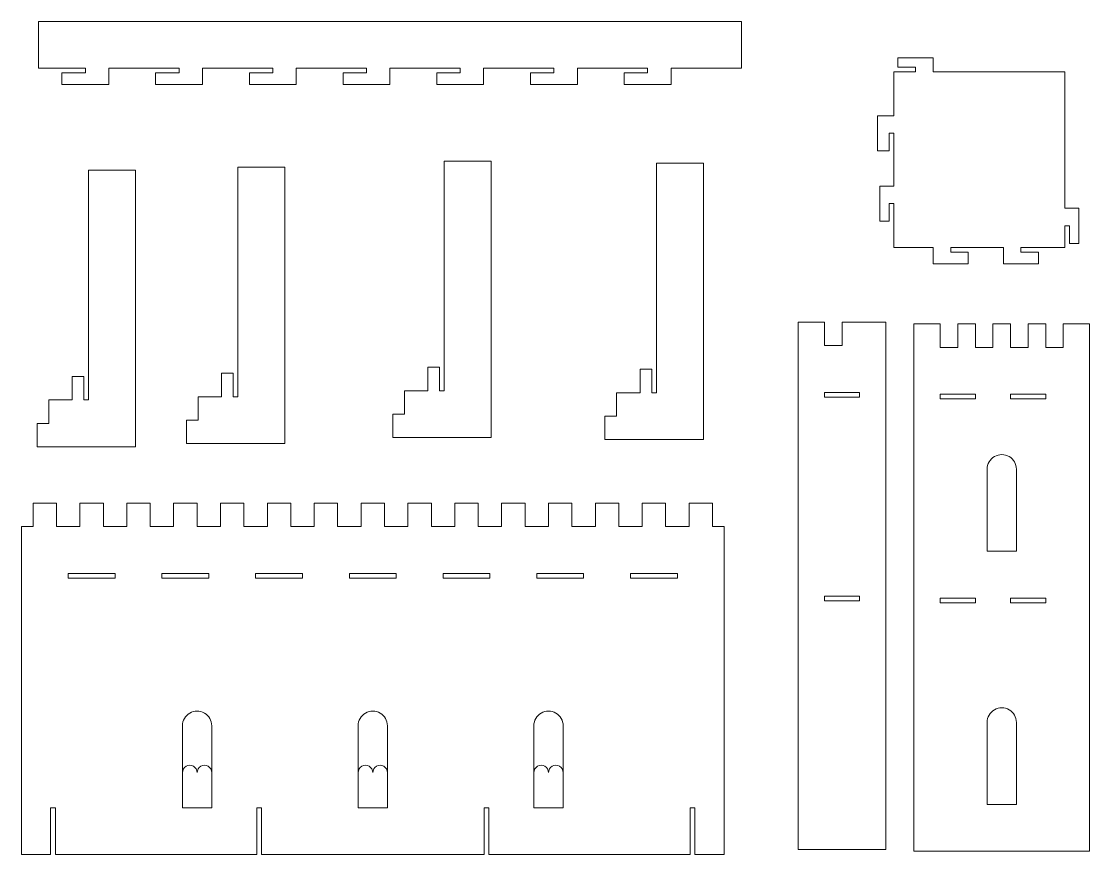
# Model space of a CAD drawing. Header units: millimetres. Extents: x -2182 to 2167, y -566 to 406.
# Drawn here: x -2182 to -1270, y -332 to 379 of the extents above; entities that cross this region are included whole.
import ezdxf

# ---------------------------------------------------------------- set-up
doc = ezdxf.new("R2010")
doc.units = ezdxf.units.MM
doc.header["$MEASUREMENT"] = 0
doc.layers.add('layer 1', color=7, linetype='Continuous')

msp = doc.modelspace()

# ---------------------------------------------------------------- linework, layer by layer
at = {"layer": 'layer 1', "lineweight": 9}
for points, knots in [([(-1567.6205, 338.9887), (-1567.6205, 338.9887), (-1567.6205, 378.9887), (-1567.6205, 378.9887), (-1567.6205, 378.9887), (-1567.6205, 378.9887), (-2167.6205, 378.9887), (-2167.6205, 378.9887), (-2167.6205, 378.9887), (-2167.6205, 378.9887), (-2167.6205, 338.9887), (-2167.6205, 338.9887), (-2167.6205, 338.9887), (-2167.6205, 338.9887), (-2127.6205, 338.9887), (-2127.6205, 338.9887), (-2127.6205, 338.9887), (-2127.6205, 338.9887), (-2127.6205, 334.9887), (-2127.6205, 334.9887), (-2127.6205, 334.9887), (-2127.6205, 334.9887), (-2147.6205, 334.9887), (-2147.6205, 334.9887), (-2147.6205, 334.9887), (-2147.6205, 334.9887), (-2147.6205, 324.9887), (-2147.6205, 324.9887), (-2147.6205, 324.9887), (-2147.6205, 324.9887), (-2107.6205, 324.9887), (-2107.6205, 324.9887), (-2107.6205, 324.9887), (-2107.6205, 324.9887), (-2107.6205, 338.9887), (-2107.6205, 338.9887), (-2107.6205, 338.9887), (-2107.6205, 338.9887), (-2047.6205, 338.9887), (-2047.6205, 338.9887), (-2047.6205, 338.9887), (-2047.6205, 338.9887), (-2047.6205, 334.9887), (-2047.6205, 334.9887), (-2047.6205, 334.9887), (-2047.6205, 334.9887), (-2067.6205, 334.9887), (-2067.6205, 334.9887), (-2067.6205, 334.9887), (-2067.6205, 334.9887), (-2067.6205, 324.9887), (-2067.6205, 324.9887), (-2067.6205, 324.9887), (-2067.6205, 324.9887), (-2027.6205, 324.9887), (-2027.6205, 324.9887), (-2027.6205, 324.9887), (-2027.6205, 324.9887), (-2027.6205, 338.9887), (-2027.6205, 338.9887), (-2027.6205, 338.9887), (-2027.6205, 338.9887), (-1967.6205, 338.9887), (-1967.6205, 338.9887), (-1967.6205, 338.9887), (-1967.6205, 338.9887), (-1967.6205, 334.9887), (-1967.6205, 334.9887), (-1967.6205, 334.9887), (-1967.6205, 334.9887), (-1987.6205, 334.9887), (-1987.6205, 334.9887), (-1987.6205, 334.9887), (-1987.6205, 334.9887), (-1987.6205, 324.9887), (-1987.6205, 324.9887), (-1987.6205, 324.9887), (-1987.6205, 324.9887), (-1947.6205, 324.9887), (-1947.6205, 324.9887), (-1947.6205, 324.9887), (-1947.6205, 324.9887), (-1947.6205, 338.9887), (-1947.6205, 338.9887), (-1947.6205, 338.9887), (-1947.6205, 338.9887), (-1887.6205, 338.9887), (-1887.6205, 338.9887), (-1887.6205, 338.9887), (-1887.6205, 338.9887), (-1887.6205, 334.9887), (-1887.6205, 334.9887), (-1887.6205, 334.9887), (-1887.6205, 334.9887), (-1907.6205, 334.9887), (-1907.6205, 334.9887), (-1907.6205, 334.9887), (-1907.6205, 334.9887), (-1907.6205, 324.9887), (-1907.6205, 324.9887), (-1907.6205, 324.9887), (-1907.6205, 324.9887), (-1867.6205, 324.9887), (-1867.6205, 324.9887), (-1867.6205, 324.9887), (-1867.6205, 324.9887), (-1867.6205, 338.9887), (-1867.6205, 338.9887), (-1867.6205, 338.9887), (-1867.6205, 338.9887), (-1807.6205, 338.9887), (-1807.6205, 338.9887), (-1807.6205, 338.9887), (-1807.6205, 338.9887), (-1807.6205, 334.9887), (-1807.6205, 334.9887), (-1807.6205, 334.9887), (-1807.6205, 334.9887), (-1827.6205, 334.9887), (-1827.6205, 334.9887), (-1827.6205, 334.9887), (-1827.6205, 334.9887), (-1827.6205, 324.9887), (-1827.6205, 324.9887), (-1827.6205, 324.9887), (-1827.6205, 324.9887), (-1787.6205, 324.9887), (-1787.6205, 324.9887), (-1787.6205, 324.9887), (-1787.6205, 324.9887), (-1787.6205, 338.9887), (-1787.6205, 338.9887), (-1787.6205, 338.9887), (-1787.6205, 338.9887), (-1727.6205, 338.9887), (-1727.6205, 338.9887), (-1727.6205, 338.9887), (-1727.6205, 338.9887), (-1727.6205, 334.9887), (-1727.6205, 334.9887), (-1727.6205, 334.9887), (-1727.6205, 334.9887), (-1747.6205, 334.9887), (-1747.6205, 334.9887), (-1747.6205, 334.9887), (-1747.6205, 334.9887), (-1747.6205, 324.9887), (-1747.6205, 324.9887), (-1747.6205, 324.9887), (-1747.6205, 324.9887), (-1707.6205, 324.9887), (-1707.6205, 324.9887), (-1707.6205, 324.9887), (-1707.6205, 324.9887), (-1707.6205, 338.9887), (-1707.6205, 338.9887), (-1707.6205, 338.9887), (-1707.6205, 338.9887), (-1647.6205, 338.9887), (-1647.6205, 338.9887), (-1647.6205, 338.9887), (-1647.6205, 338.9887), (-1647.6205, 334.9887), (-1647.6205, 334.9887), (-1647.6205, 334.9887), (-1647.6205, 334.9887), (-1667.6205, 334.9887), (-1667.6205, 334.9887), (-1667.6205, 334.9887), (-1667.6205, 334.9887), (-1667.6205, 324.9887), (-1667.6205, 324.9887), (-1667.6205, 324.9887), (-1667.6205, 324.9887), (-1627.6205, 324.9887), (-1627.6205, 324.9887), (-1627.6205, 324.9887), (-1627.6205, 324.9887), (-1627.6205, 338.9887), (-1627.6205, 338.9887), (-1627.6205, 338.9887), (-1627.6205, 338.9887), (-1567.6205, 338.9887), (-1567.6205, 338.9887)], [0, 0, 0, 0, 0.0212766, 0.0212766, 0.0212766, 0.0212766, 0.04255319, 0.04255319, 0.04255319, 0.04255319, 0.06382979, 0.06382979, 0.06382979, 0.06382979, 0.08510638, 0.08510638, 0.08510638, 0.08510638, 0.10638298, 0.10638298, 0.10638298, 0.10638298, 0.12765957, 0.12765957, 0.12765957, 0.12765957, 0.14893617, 0.14893617, 0.14893617, 0.14893617, 0.17021277, 0.17021277, 0.17021277, 0.17021277, 0.19148936, 0.19148936, 0.19148936, 0.19148936, 0.21276596, 0.21276596, 0.21276596, 0.21276596, 0.23404255, 0.23404255, 0.23404255, 0.23404255, 0.25531915, 0.25531915, 0.25531915, 0.25531915, 0.27659574, 0.27659574, 0.27659574, 0.27659574, 0.29787234, 0.29787234, 0.29787234, 0.29787234, 0.31914894, 0.31914894, 0.31914894, 0.31914894, 0.34042553, 0.34042553, 0.34042553, 0.34042553, 0.36170213, 0.36170213, 0.36170213, 0.36170213, 0.38297872, 0.38297872, 0.38297872, 0.38297872, 0.40425532, 0.40425532, 0.40425532, 0.40425532, 0.42553191, 0.42553191, 0.42553191, 0.42553191, 0.44680851, 0.44680851, 0.44680851, 0.44680851, 0.46808511, 0.46808511, 0.46808511, 0.46808511, 0.4893617, 0.4893617, 0.4893617, 0.4893617, 0.5106383, 0.5106383, 0.5106383, 0.5106383, 0.53191489, 0.53191489, 0.53191489, 0.53191489, 0.55319149, 0.55319149, 0.55319149, 0.55319149, 0.57446809, 0.57446809, 0.57446809, 0.57446809, 0.59574468, 0.59574468, 0.59574468, 0.59574468, 0.61702128, 0.61702128, 0.61702128, 0.61702128, 0.63829787, 0.63829787, 0.63829787, 0.63829787, 0.65957447, 0.65957447, 0.65957447, 0.65957447, 0.68085106, 0.68085106, 0.68085106, 0.68085106, 0.70212766, 0.70212766, 0.70212766, 0.70212766, 0.72340426, 0.72340426, 0.72340426, 0.72340426, 0.74468085, 0.74468085, 0.74468085, 0.74468085, 0.76595745, 0.76595745, 0.76595745, 0.76595745, 0.78723404, 0.78723404, 0.78723404, 0.78723404, 0.80851064, 0.80851064, 0.80851064, 0.80851064, 0.82978723, 0.82978723, 0.82978723, 0.82978723, 0.85106383, 0.85106383, 0.85106383, 0.85106383, 0.87234043, 0.87234043, 0.87234043, 0.87234043, 0.89361702, 0.89361702, 0.89361702, 0.89361702, 0.91489362, 0.91489362, 0.91489362, 0.91489362, 0.93617021, 0.93617021, 0.93617021, 0.93617021, 0.95744681, 0.95744681, 0.95744681, 0.95744681, 1, 1, 1, 1]), ([(-1291.4342, 335.999), (-1291.4342, 335.999), (-1403.9342, 335.999), (-1403.9342, 335.999), (-1403.9342, 335.999), (-1403.9342, 335.999), (-1403.9342, 347.999), (-1403.9342, 347.999), (-1403.9342, 347.999), (-1403.9342, 347.999), (-1433.9342, 347.999), (-1433.9342, 347.999), (-1433.9342, 347.999), (-1433.9342, 347.999), (-1433.9342, 339.999), (-1433.9342, 339.999), (-1433.9342, 339.999), (-1433.9342, 339.999), (-1418.9342, 339.999), (-1418.9342, 339.999), (-1418.9342, 339.999), (-1418.9342, 339.999), (-1418.9342, 335.999), (-1418.9342, 335.999), (-1418.9342, 335.999), (-1418.9342, 335.999), (-1437.4342, 335.999), (-1437.4342, 335.999), (-1437.4342, 335.999), (-1437.4342, 335.999), (-1437.4342, 298.499), (-1437.4342, 298.499), (-1437.4342, 298.499), (-1437.4342, 298.499), (-1451.4342, 298.499), (-1451.4342, 298.499), (-1451.4342, 298.499), (-1451.4342, 298.499), (-1451.4342, 268.499), (-1451.4342, 268.499), (-1451.4342, 268.499), (-1451.4342, 268.499), (-1441.4342, 268.499), (-1441.4342, 268.499), (-1441.4342, 268.499), (-1441.4342, 268.499), (-1441.4342, 283.499), (-1441.4342, 283.499), (-1441.4342, 283.499), (-1441.4342, 283.499), (-1437.4342, 283.499), (-1437.4342, 283.499), (-1437.4342, 283.499), (-1437.4342, 283.499), (-1437.4342, 238.499), (-1437.4342, 238.499), (-1437.4342, 238.499), (-1437.4342, 238.499), (-1449.4342, 238.499), (-1449.4342, 238.499), (-1449.4342, 238.499), (-1449.4342, 238.499), (-1449.4342, 208.499), (-1449.4342, 208.499), (-1449.4342, 208.499), (-1449.4342, 208.499), (-1441.4342, 208.499), (-1441.4342, 208.499), (-1441.4342, 208.499), (-1441.4342, 208.499), (-1441.4342, 223.499), (-1441.4342, 223.499), (-1441.4342, 223.499), (-1441.4342, 223.499), (-1437.4342, 223.499), (-1437.4342, 223.499), (-1437.4342, 223.499), (-1437.4342, 223.499), (-1437.4342, 185.999), (-1437.4342, 185.999), (-1437.4342, 185.999), (-1437.4342, 185.999), (-1403.9342, 185.999), (-1403.9342, 185.999), (-1403.9342, 185.999), (-1403.9342, 185.999), (-1403.9342, 171.999), (-1403.9342, 171.999), (-1403.9342, 171.999), (-1403.9342, 171.999), (-1373.9342, 171.999), (-1373.9342, 171.999), (-1373.9342, 171.999), (-1373.9342, 171.999), (-1373.9342, 181.999), (-1373.9342, 181.999), (-1373.9342, 181.999), (-1373.9342, 181.999), (-1388.9342, 181.999), (-1388.9342, 181.999), (-1388.9342, 181.999), (-1388.9342, 181.999), (-1388.9342, 185.999), (-1388.9342, 185.999), (-1388.9342, 185.999), (-1388.9342, 185.999), (-1343.9342, 185.999), (-1343.9342, 185.999), (-1343.9342, 185.999), (-1343.9342, 185.999), (-1343.9342, 171.999), (-1343.9342, 171.999), (-1343.9342, 171.999), (-1343.9342, 171.999), (-1313.9342, 171.999), (-1313.9342, 171.999), (-1313.9342, 171.999), (-1313.9342, 171.999), (-1313.9342, 181.999), (-1313.9342, 181.999), (-1313.9342, 181.999), (-1313.9342, 181.999), (-1328.9342, 181.999), (-1328.9342, 181.999), (-1328.9342, 181.999), (-1328.9342, 181.999), (-1328.9342, 185.999), (-1328.9342, 185.999), (-1328.9342, 185.999), (-1328.9342, 185.999), (-1291.4342, 185.999), (-1291.4342, 185.999), (-1291.4342, 185.999), (-1291.4342, 185.999), (-1291.4342, 204.499), (-1291.4342, 204.499), (-1291.4342, 204.499), (-1291.4342, 204.499), (-1287.4342, 204.499), (-1287.4342, 204.499), (-1287.4342, 204.499), (-1287.4342, 204.499), (-1287.4342, 189.499), (-1287.4342, 189.499), (-1287.4342, 189.499), (-1287.4342, 189.499), (-1279.4342, 189.499), (-1279.4342, 189.499), (-1279.4342, 189.499), (-1279.4342, 189.499), (-1279.4342, 219.499), (-1279.4342, 219.499), (-1279.4342, 219.499), (-1279.4342, 219.499), (-1291.4342, 219.499), (-1291.4342, 219.499), (-1291.4342, 219.499), (-1291.4342, 219.499), (-1291.4342, 335.999), (-1291.4342, 335.999)], [0, 0, 0, 0, 0.02439024, 0.02439024, 0.02439024, 0.02439024, 0.04878049, 0.04878049, 0.04878049, 0.04878049, 0.07317073, 0.07317073, 0.07317073, 0.07317073, 0.09756098, 0.09756098, 0.09756098, 0.09756098, 0.12195122, 0.12195122, 0.12195122, 0.12195122, 0.14634146, 0.14634146, 0.14634146, 0.14634146, 0.17073171, 0.17073171, 0.17073171, 0.17073171, 0.19512195, 0.19512195, 0.19512195, 0.19512195, 0.2195122, 0.2195122, 0.2195122, 0.2195122, 0.24390244, 0.24390244, 0.24390244, 0.24390244, 0.26829268, 0.26829268, 0.26829268, 0.26829268, 0.29268293, 0.29268293, 0.29268293, 0.29268293, 0.31707317, 0.31707317, 0.31707317, 0.31707317, 0.34146341, 0.34146341, 0.34146341, 0.34146341, 0.36585366, 0.36585366, 0.36585366, 0.36585366, 0.3902439, 0.3902439, 0.3902439, 0.3902439, 0.41463415, 0.41463415, 0.41463415, 0.41463415, 0.43902439, 0.43902439, 0.43902439, 0.43902439, 0.46341463, 0.46341463, 0.46341463, 0.46341463, 0.48780488, 0.48780488, 0.48780488, 0.48780488, 0.51219512, 0.51219512, 0.51219512, 0.51219512, 0.53658537, 0.53658537, 0.53658537, 0.53658537, 0.56097561, 0.56097561, 0.56097561, 0.56097561, 0.58536585, 0.58536585, 0.58536585, 0.58536585, 0.6097561, 0.6097561, 0.6097561, 0.6097561, 0.63414634, 0.63414634, 0.63414634, 0.63414634, 0.65853659, 0.65853659, 0.65853659, 0.65853659, 0.68292683, 0.68292683, 0.68292683, 0.68292683, 0.70731707, 0.70731707, 0.70731707, 0.70731707, 0.73170732, 0.73170732, 0.73170732, 0.73170732, 0.75609756, 0.75609756, 0.75609756, 0.75609756, 0.7804878, 0.7804878, 0.7804878, 0.7804878, 0.80487805, 0.80487805, 0.80487805, 0.80487805, 0.82926829, 0.82926829, 0.82926829, 0.82926829, 0.85365854, 0.85365854, 0.85365854, 0.85365854, 0.87804878, 0.87804878, 0.87804878, 0.87804878, 0.90243902, 0.90243902, 0.90243902, 0.90243902, 0.92682927, 0.92682927, 0.92682927, 0.92682927, 0.95121951, 0.95121951, 0.95121951, 0.95121951, 1, 1, 1, 1]), ([(-1823.2605, 63.7883), (-1823.2605, 63.7883), (-1821.2605, 63.7883), (-1821.2605, 63.7883), (-1821.2605, 63.7883), (-1821.2605, 63.7883), (-1825.2605, 63.7883), (-1825.2605, 63.7883), (-1825.2605, 63.7883), (-1825.2605, 63.7883), (-1825.2605, 83.7883), (-1825.2605, 83.7883), (-1825.2605, 83.7883), (-1825.2605, 83.7883), (-1835.2605, 83.7883), (-1835.2605, 83.7883), (-1835.2605, 83.7883), (-1835.2605, 83.7883), (-1835.2605, 63.7883), (-1835.2605, 63.7883), (-1835.2605, 63.7883), (-1835.2605, 63.7883), (-1855.2605, 63.7883), (-1855.2605, 63.7883), (-1855.2605, 63.7883), (-1855.2605, 63.7883), (-1855.2605, 43.7883), (-1855.2605, 43.7883), (-1855.2605, 43.7883), (-1855.2605, 43.7883), (-1865.2605, 43.7883), (-1865.2605, 43.7883), (-1865.2605, 43.7883), (-1865.2605, 43.7883), (-1865.2605, 23.7883), (-1865.2605, 23.7883), (-1865.2605, 23.7883), (-1865.2605, 23.7883), (-1823.2605, 23.7883), (-1823.2605, 23.7883), (-1823.2605, 23.7883), (-1823.2605, 23.7883), (-1821.2605, 23.7883), (-1821.2605, 23.7883), (-1821.2605, 23.7883), (-1821.2605, 23.7883), (-1781.2605, 23.7883), (-1781.2605, 23.7883), (-1781.2605, 23.7883), (-1781.2605, 23.7883), (-1781.2605, 259.7883), (-1781.2605, 259.7883), (-1781.2605, 259.7883), (-1781.2605, 259.7883), (-1821.2605, 259.7883), (-1821.2605, 259.7883), (-1821.2605, 259.7883), (-1821.2605, 259.7883), (-1821.2605, 83.7883), (-1821.2605, 83.7883), (-1821.2605, 83.7883), (-1821.2605, 83.7883), (-1821.2605, 63.7883), (-1821.2605, 63.7883), (-1821.2605, 63.7883), (-1821.2605, 63.7883), (-1823.2605, 63.7883), (-1823.2605, 63.7883)], [0, 0, 0, 0, 0.05555556, 0.05555556, 0.05555556, 0.05555556, 0.11111111, 0.11111111, 0.11111111, 0.11111111, 0.16666667, 0.16666667, 0.16666667, 0.16666667, 0.22222222, 0.22222222, 0.22222222, 0.22222222, 0.27777778, 0.27777778, 0.27777778, 0.27777778, 0.33333333, 0.33333333, 0.33333333, 0.33333333, 0.38888889, 0.38888889, 0.38888889, 0.38888889, 0.44444444, 0.44444444, 0.44444444, 0.44444444, 0.5, 0.5, 0.5, 0.5, 0.55555556, 0.55555556, 0.55555556, 0.55555556, 0.61111111, 0.61111111, 0.61111111, 0.61111111, 0.66666667, 0.66666667, 0.66666667, 0.66666667, 0.72222222, 0.72222222, 0.72222222, 0.72222222, 0.77777778, 0.77777778, 0.77777778, 0.77777778, 0.83333333, 0.83333333, 0.83333333, 0.83333333, 0.88888889, 0.88888889, 0.88888889, 0.88888889, 1, 1, 1, 1]), ([(-1642.0738, 62.0949), (-1642.0738, 62.0949), (-1640.0738, 62.0949), (-1640.0738, 62.0949), (-1640.0738, 62.0949), (-1640.0738, 62.0949), (-1644.0738, 62.0949), (-1644.0738, 62.0949), (-1644.0738, 62.0949), (-1644.0738, 62.0949), (-1644.0738, 82.0949), (-1644.0738, 82.0949), (-1644.0738, 82.0949), (-1644.0738, 82.0949), (-1654.0738, 82.0949), (-1654.0738, 82.0949), (-1654.0738, 82.0949), (-1654.0738, 82.0949), (-1654.0738, 62.0949), (-1654.0738, 62.0949), (-1654.0738, 62.0949), (-1654.0738, 62.0949), (-1674.0738, 62.0949), (-1674.0738, 62.0949), (-1674.0738, 62.0949), (-1674.0738, 62.0949), (-1674.0738, 42.0949), (-1674.0738, 42.0949), (-1674.0738, 42.0949), (-1674.0738, 42.0949), (-1684.0738, 42.0949), (-1684.0738, 42.0949), (-1684.0738, 42.0949), (-1684.0738, 42.0949), (-1684.0738, 22.0949), (-1684.0738, 22.0949), (-1684.0738, 22.0949), (-1684.0738, 22.0949), (-1642.0738, 22.0949), (-1642.0738, 22.0949), (-1642.0738, 22.0949), (-1642.0738, 22.0949), (-1640.0738, 22.0949), (-1640.0738, 22.0949), (-1640.0738, 22.0949), (-1640.0738, 22.0949), (-1600.0738, 22.0949), (-1600.0738, 22.0949), (-1600.0738, 22.0949), (-1600.0738, 22.0949), (-1600.0738, 258.0949), (-1600.0738, 258.0949), (-1600.0738, 258.0949), (-1600.0738, 258.0949), (-1640.0738, 258.0949), (-1640.0738, 258.0949), (-1640.0738, 258.0949), (-1640.0738, 258.0949), (-1640.0738, 82.0949), (-1640.0738, 82.0949), (-1640.0738, 82.0949), (-1640.0738, 82.0949), (-1640.0738, 62.0949), (-1640.0738, 62.0949), (-1640.0738, 62.0949), (-1640.0738, 62.0949), (-1642.0738, 62.0949), (-1642.0738, 62.0949)], [0, 0, 0, 0, 0.05555556, 0.05555556, 0.05555556, 0.05555556, 0.11111111, 0.11111111, 0.11111111, 0.11111111, 0.16666667, 0.16666667, 0.16666667, 0.16666667, 0.22222222, 0.22222222, 0.22222222, 0.22222222, 0.27777778, 0.27777778, 0.27777778, 0.27777778, 0.33333333, 0.33333333, 0.33333333, 0.33333333, 0.38888889, 0.38888889, 0.38888889, 0.38888889, 0.44444444, 0.44444444, 0.44444444, 0.44444444, 0.5, 0.5, 0.5, 0.5, 0.55555556, 0.55555556, 0.55555556, 0.55555556, 0.61111111, 0.61111111, 0.61111111, 0.61111111, 0.66666667, 0.66666667, 0.66666667, 0.66666667, 0.72222222, 0.72222222, 0.72222222, 0.72222222, 0.77777778, 0.77777778, 0.77777778, 0.77777778, 0.83333333, 0.83333333, 0.83333333, 0.83333333, 0.88888889, 0.88888889, 0.88888889, 0.88888889, 1, 1, 1, 1]), ([(-2126.8939, 55.9543), (-2126.8939, 55.9543), (-2124.8939, 55.9543), (-2124.8939, 55.9543), (-2124.8939, 55.9543), (-2124.8939, 55.9543), (-2128.8939, 55.9543), (-2128.8939, 55.9543), (-2128.8939, 55.9543), (-2128.8939, 55.9543), (-2128.8939, 75.9543), (-2128.8939, 75.9543), (-2128.8939, 75.9543), (-2128.8939, 75.9543), (-2138.8939, 75.9543), (-2138.8939, 75.9543), (-2138.8939, 75.9543), (-2138.8939, 75.9543), (-2138.8939, 55.9543), (-2138.8939, 55.9543), (-2138.8939, 55.9543), (-2138.8939, 55.9543), (-2158.8939, 55.9543), (-2158.8939, 55.9543), (-2158.8939, 55.9543), (-2158.8939, 55.9543), (-2158.8939, 35.9543), (-2158.8939, 35.9543), (-2158.8939, 35.9543), (-2158.8939, 35.9543), (-2168.8939, 35.9543), (-2168.8939, 35.9543), (-2168.8939, 35.9543), (-2168.8939, 35.9543), (-2168.8939, 15.9543), (-2168.8939, 15.9543), (-2168.8939, 15.9543), (-2168.8939, 15.9543), (-2126.8939, 15.9543), (-2126.8939, 15.9543), (-2126.8939, 15.9543), (-2126.8939, 15.9543), (-2124.8939, 15.9543), (-2124.8939, 15.9543), (-2124.8939, 15.9543), (-2124.8939, 15.9543), (-2084.8939, 15.9543), (-2084.8939, 15.9543), (-2084.8939, 15.9543), (-2084.8939, 15.9543), (-2084.8939, 251.9543), (-2084.8939, 251.9543), (-2084.8939, 251.9543), (-2084.8939, 251.9543), (-2124.8939, 251.9543), (-2124.8939, 251.9543), (-2124.8939, 251.9543), (-2124.8939, 251.9543), (-2124.8939, 75.9543), (-2124.8939, 75.9543), (-2124.8939, 75.9543), (-2124.8939, 75.9543), (-2124.8939, 55.9543), (-2124.8939, 55.9543), (-2124.8939, 55.9543), (-2124.8939, 55.9543), (-2126.8939, 55.9543), (-2126.8939, 55.9543)], [0, 0, 0, 0, 0.05555556, 0.05555556, 0.05555556, 0.05555556, 0.11111111, 0.11111111, 0.11111111, 0.11111111, 0.16666667, 0.16666667, 0.16666667, 0.16666667, 0.22222222, 0.22222222, 0.22222222, 0.22222222, 0.27777778, 0.27777778, 0.27777778, 0.27777778, 0.33333333, 0.33333333, 0.33333333, 0.33333333, 0.38888889, 0.38888889, 0.38888889, 0.38888889, 0.44444444, 0.44444444, 0.44444444, 0.44444444, 0.5, 0.5, 0.5, 0.5, 0.55555556, 0.55555556, 0.55555556, 0.55555556, 0.61111111, 0.61111111, 0.61111111, 0.61111111, 0.66666667, 0.66666667, 0.66666667, 0.66666667, 0.72222222, 0.72222222, 0.72222222, 0.72222222, 0.77777778, 0.77777778, 0.77777778, 0.77777778, 0.83333333, 0.83333333, 0.83333333, 0.83333333, 0.88888889, 0.88888889, 0.88888889, 0.88888889, 1, 1, 1, 1]), ([(-1999.3672, 58.7083), (-1999.3672, 58.7083), (-1997.3672, 58.7083), (-1997.3672, 58.7083), (-1997.3672, 58.7083), (-1997.3672, 58.7083), (-2001.3672, 58.7083), (-2001.3672, 58.7083), (-2001.3672, 58.7083), (-2001.3672, 58.7083), (-2001.3672, 78.7083), (-2001.3672, 78.7083), (-2001.3672, 78.7083), (-2001.3672, 78.7083), (-2011.3672, 78.7083), (-2011.3672, 78.7083), (-2011.3672, 78.7083), (-2011.3672, 78.7083), (-2011.3672, 58.7083), (-2011.3672, 58.7083), (-2011.3672, 58.7083), (-2011.3672, 58.7083), (-2031.3672, 58.7083), (-2031.3672, 58.7083), (-2031.3672, 58.7083), (-2031.3672, 58.7083), (-2031.3672, 38.7083), (-2031.3672, 38.7083), (-2031.3672, 38.7083), (-2031.3672, 38.7083), (-2041.3672, 38.7083), (-2041.3672, 38.7083), (-2041.3672, 38.7083), (-2041.3672, 38.7083), (-2041.3672, 18.7083), (-2041.3672, 18.7083), (-2041.3672, 18.7083), (-2041.3672, 18.7083), (-1999.3672, 18.7083), (-1999.3672, 18.7083), (-1999.3672, 18.7083), (-1999.3672, 18.7083), (-1997.3672, 18.7083), (-1997.3672, 18.7083), (-1997.3672, 18.7083), (-1997.3672, 18.7083), (-1957.3672, 18.7083), (-1957.3672, 18.7083), (-1957.3672, 18.7083), (-1957.3672, 18.7083), (-1957.3672, 254.7083), (-1957.3672, 254.7083), (-1957.3672, 254.7083), (-1957.3672, 254.7083), (-1997.3672, 254.7083), (-1997.3672, 254.7083), (-1997.3672, 254.7083), (-1997.3672, 254.7083), (-1997.3672, 78.7083), (-1997.3672, 78.7083), (-1997.3672, 78.7083), (-1997.3672, 78.7083), (-1997.3672, 58.7083), (-1997.3672, 58.7083), (-1997.3672, 58.7083), (-1997.3672, 58.7083), (-1999.3672, 58.7083), (-1999.3672, 58.7083)], [0, 0, 0, 0, 0.05555556, 0.05555556, 0.05555556, 0.05555556, 0.11111111, 0.11111111, 0.11111111, 0.11111111, 0.16666667, 0.16666667, 0.16666667, 0.16666667, 0.22222222, 0.22222222, 0.22222222, 0.22222222, 0.27777778, 0.27777778, 0.27777778, 0.27777778, 0.33333333, 0.33333333, 0.33333333, 0.33333333, 0.38888889, 0.38888889, 0.38888889, 0.38888889, 0.44444444, 0.44444444, 0.44444444, 0.44444444, 0.5, 0.5, 0.5, 0.5, 0.55555556, 0.55555556, 0.55555556, 0.55555556, 0.61111111, 0.61111111, 0.61111111, 0.61111111, 0.66666667, 0.66666667, 0.66666667, 0.66666667, 0.72222222, 0.72222222, 0.72222222, 0.72222222, 0.77777778, 0.77777778, 0.77777778, 0.77777778, 0.83333333, 0.83333333, 0.83333333, 0.83333333, 0.88888889, 0.88888889, 0.88888889, 0.88888889, 1, 1, 1, 1]), ([(-1519.1739, 122.4136), (-1519.1739, 122.4136), (-1496.6739, 122.4136), (-1496.6739, 122.4136), (-1496.6739, 122.4136), (-1496.6739, 122.4136), (-1496.6739, 102.4136), (-1496.6739, 102.4136), (-1496.6739, 102.4136), (-1496.6739, 102.4136), (-1481.6739, 102.4136), (-1481.6739, 102.4136), (-1481.6739, 102.4136), (-1481.6739, 102.4136), (-1481.6739, 122.4136), (-1481.6739, 122.4136), (-1481.6739, 122.4136), (-1481.6739, 122.4136), (-1444.1739, 122.4136), (-1444.1739, 122.4136), (-1444.1739, 122.4136), (-1444.1739, 122.4136), (-1444.1739, -327.5864), (-1444.1739, -327.5864), (-1444.1739, -327.5864), (-1444.1739, -327.5864), (-1519.1739, -327.5864), (-1519.1739, -327.5864), (-1519.1739, -327.5864), (-1519.1739, -327.5864), (-1519.1739, 122.4136), (-1519.1739, 122.4136)], [0, 0, 0, 0, 0.11111111, 0.11111111, 0.11111111, 0.11111111, 0.22222222, 0.22222222, 0.22222222, 0.22222222, 0.33333333, 0.33333333, 0.33333333, 0.33333333, 0.44444444, 0.44444444, 0.44444444, 0.44444444, 0.55555556, 0.55555556, 0.55555556, 0.55555556, 0.66666667, 0.66666667, 0.66666667, 0.66666667, 0.77777778, 0.77777778, 0.77777778, 0.77777778, 1, 1, 1, 1]), ([(-1420.3138, 120.7873), (-1420.3138, 120.7873), (-1397.8138, 120.7873), (-1397.8138, 120.7873), (-1397.8138, 120.7873), (-1397.8138, 120.7873), (-1397.8138, 100.7873), (-1397.8138, 100.7873), (-1397.8138, 100.7873), (-1397.8138, 100.7873), (-1382.8138, 100.7873), (-1382.8138, 100.7873), (-1382.8138, 100.7873), (-1382.8138, 100.7873), (-1382.8138, 120.7873), (-1382.8138, 120.7873), (-1382.8138, 120.7873), (-1382.8138, 120.7873), (-1367.8138, 120.7873), (-1367.8138, 120.7873), (-1367.8138, 120.7873), (-1367.8138, 120.7873), (-1367.8138, 100.7873), (-1367.8138, 100.7873), (-1367.8138, 100.7873), (-1367.8138, 100.7873), (-1352.8138, 100.7873), (-1352.8138, 100.7873), (-1352.8138, 100.7873), (-1352.8138, 100.7873), (-1352.8138, 120.7873), (-1352.8138, 120.7873), (-1352.8138, 120.7873), (-1352.8138, 120.7873), (-1337.8138, 120.7873), (-1337.8138, 120.7873), (-1337.8138, 120.7873), (-1337.8138, 120.7873), (-1337.8138, 100.7873), (-1337.8138, 100.7873), (-1337.8138, 100.7873), (-1337.8138, 100.7873), (-1322.8138, 100.7873), (-1322.8138, 100.7873), (-1322.8138, 100.7873), (-1322.8138, 100.7873), (-1322.8138, 120.7873), (-1322.8138, 120.7873), (-1322.8138, 120.7873), (-1322.8138, 120.7873), (-1307.8138, 120.7873), (-1307.8138, 120.7873), (-1307.8138, 120.7873), (-1307.8138, 120.7873), (-1307.8138, 100.7873), (-1307.8138, 100.7873), (-1307.8138, 100.7873), (-1307.8138, 100.7873), (-1292.8138, 100.7873), (-1292.8138, 100.7873), (-1292.8138, 100.7873), (-1292.8138, 100.7873), (-1292.8138, 120.7873), (-1292.8138, 120.7873), (-1292.8138, 120.7873), (-1292.8138, 120.7873), (-1270.3138, 120.7873), (-1270.3138, 120.7873), (-1270.3138, 120.7873), (-1270.3138, 120.7873), (-1270.3138, -329.2127), (-1270.3138, -329.2127), (-1270.3138, -329.2127), (-1270.3138, -329.2127), (-1420.3138, -329.2127), (-1420.3138, -329.2127), (-1420.3138, -329.2127), (-1420.3138, -329.2127), (-1420.3138, 120.7873), (-1420.3138, 120.7873)], [0, 0, 0, 0, 0.04761905, 0.04761905, 0.04761905, 0.04761905, 0.0952381, 0.0952381, 0.0952381, 0.0952381, 0.14285714, 0.14285714, 0.14285714, 0.14285714, 0.19047619, 0.19047619, 0.19047619, 0.19047619, 0.23809524, 0.23809524, 0.23809524, 0.23809524, 0.28571429, 0.28571429, 0.28571429, 0.28571429, 0.33333333, 0.33333333, 0.33333333, 0.33333333, 0.38095238, 0.38095238, 0.38095238, 0.38095238, 0.42857143, 0.42857143, 0.42857143, 0.42857143, 0.47619048, 0.47619048, 0.47619048, 0.47619048, 0.52380952, 0.52380952, 0.52380952, 0.52380952, 0.57142857, 0.57142857, 0.57142857, 0.57142857, 0.61904762, 0.61904762, 0.61904762, 0.61904762, 0.66666667, 0.66666667, 0.66666667, 0.66666667, 0.71428571, 0.71428571, 0.71428571, 0.71428571, 0.76190476, 0.76190476, 0.76190476, 0.76190476, 0.80952381, 0.80952381, 0.80952381, 0.80952381, 0.85714286, 0.85714286, 0.85714286, 0.85714286, 0.9047619, 0.9047619, 0.9047619, 0.9047619, 1, 1, 1, 1]), ([(-2182.2409, -52.0748), (-2182.2409, -52.0748), (-2172.2409, -52.0748), (-2172.2409, -52.0748), (-2172.2409, -52.0748), (-2172.2409, -52.0748), (-2172.2409, -32.0748), (-2172.2409, -32.0748), (-2172.2409, -32.0748), (-2172.2409, -32.0748), (-2152.2409, -32.0748), (-2152.2409, -32.0748), (-2152.2409, -32.0748), (-2152.2409, -32.0748), (-2152.2409, -52.0748), (-2152.2409, -52.0748), (-2152.2409, -52.0748), (-2152.2409, -52.0748), (-2132.2409, -52.0748), (-2132.2409, -52.0748), (-2132.2409, -52.0748), (-2132.2409, -52.0748), (-2132.2409, -32.0748), (-2132.2409, -32.0748), (-2132.2409, -32.0748), (-2132.2409, -32.0748), (-2112.2409, -32.0748), (-2112.2409, -32.0748), (-2112.2409, -32.0748), (-2112.2409, -32.0748), (-2112.2409, -52.0748), (-2112.2409, -52.0748), (-2112.2409, -52.0748), (-2112.2409, -52.0748), (-2092.2409, -52.0748), (-2092.2409, -52.0748), (-2092.2409, -52.0748), (-2092.2409, -52.0748), (-2092.2409, -32.0748), (-2092.2409, -32.0748), (-2092.2409, -32.0748), (-2092.2409, -32.0748), (-2072.2409, -32.0748), (-2072.2409, -32.0748), (-2072.2409, -32.0748), (-2072.2409, -32.0748), (-2072.2409, -52.0748), (-2072.2409, -52.0748), (-2072.2409, -52.0748), (-2072.2409, -52.0748), (-2052.2409, -52.0748), (-2052.2409, -52.0748), (-2052.2409, -52.0748), (-2052.2409, -52.0748), (-2052.2409, -32.0748), (-2052.2409, -32.0748), (-2052.2409, -32.0748), (-2052.2409, -32.0748), (-2032.2409, -32.0748), (-2032.2409, -32.0748), (-2032.2409, -32.0748), (-2032.2409, -32.0748), (-2032.2409, -52.0748), (-2032.2409, -52.0748), (-2032.2409, -52.0748), (-2032.2409, -52.0748), (-2012.2409, -52.0748), (-2012.2409, -52.0748), (-2012.2409, -52.0748), (-2012.2409, -52.0748), (-2012.2409, -32.0748), (-2012.2409, -32.0748), (-2012.2409, -32.0748), (-2012.2409, -32.0748), (-1992.2409, -32.0748), (-1992.2409, -32.0748), (-1992.2409, -32.0748), (-1992.2409, -32.0748), (-1992.2409, -52.0748), (-1992.2409, -52.0748), (-1992.2409, -52.0748), (-1992.2409, -52.0748), (-1972.2409, -52.0748), (-1972.2409, -52.0748), (-1972.2409, -52.0748), (-1972.2409, -52.0748), (-1972.2409, -32.0748), (-1972.2409, -32.0748), (-1972.2409, -32.0748), (-1972.2409, -32.0748), (-1952.2409, -32.0748), (-1952.2409, -32.0748), (-1952.2409, -32.0748), (-1952.2409, -32.0748), (-1952.2409, -52.0748), (-1952.2409, -52.0748), (-1952.2409, -52.0748), (-1952.2409, -52.0748), (-1932.2409, -52.0748), (-1932.2409, -52.0748), (-1932.2409, -52.0748), (-1932.2409, -52.0748), (-1932.2409, -32.0748), (-1932.2409, -32.0748), (-1932.2409, -32.0748), (-1932.2409, -32.0748), (-1912.2409, -32.0748), (-1912.2409, -32.0748), (-1912.2409, -32.0748), (-1912.2409, -32.0748), (-1912.2409, -52.0748), (-1912.2409, -52.0748), (-1912.2409, -52.0748), (-1912.2409, -52.0748), (-1892.2409, -52.0748), (-1892.2409, -52.0748), (-1892.2409, -52.0748), (-1892.2409, -52.0748), (-1892.2409, -32.0748), (-1892.2409, -32.0748), (-1892.2409, -32.0748), (-1892.2409, -32.0748), (-1872.2409, -32.0748), (-1872.2409, -32.0748), (-1872.2409, -32.0748), (-1872.2409, -32.0748), (-1872.2409, -52.0748), (-1872.2409, -52.0748), (-1872.2409, -52.0748), (-1872.2409, -52.0748), (-1852.2409, -52.0748), (-1852.2409, -52.0748), (-1852.2409, -52.0748), (-1852.2409, -52.0748), (-1852.2409, -32.0748), (-1852.2409, -32.0748), (-1852.2409, -32.0748), (-1852.2409, -32.0748), (-1832.2409, -32.0748), (-1832.2409, -32.0748), (-1832.2409, -32.0748), (-1832.2409, -32.0748), (-1832.2409, -52.0748), (-1832.2409, -52.0748), (-1832.2409, -52.0748), (-1832.2409, -52.0748), (-1812.2409, -52.0748), (-1812.2409, -52.0748), (-1812.2409, -52.0748), (-1812.2409, -52.0748), (-1812.2409, -32.0748), (-1812.2409, -32.0748), (-1812.2409, -32.0748), (-1812.2409, -32.0748), (-1792.2409, -32.0748), (-1792.2409, -32.0748), (-1792.2409, -32.0748), (-1792.2409, -32.0748), (-1792.2409, -52.0748), (-1792.2409, -52.0748), (-1792.2409, -52.0748), (-1792.2409, -52.0748), (-1772.2409, -52.0748), (-1772.2409, -52.0748), (-1772.2409, -52.0748), (-1772.2409, -52.0748), (-1772.2409, -32.0748), (-1772.2409, -32.0748), (-1772.2409, -32.0748), (-1772.2409, -32.0748), (-1752.2409, -32.0748), (-1752.2409, -32.0748), (-1752.2409, -32.0748), (-1752.2409, -32.0748), (-1752.2409, -52.0748), (-1752.2409, -52.0748), (-1752.2409, -52.0748), (-1752.2409, -52.0748), (-1732.2409, -52.0748), (-1732.2409, -52.0748), (-1732.2409, -52.0748), (-1732.2409, -52.0748), (-1732.2409, -32.0748), (-1732.2409, -32.0748), (-1732.2409, -32.0748), (-1732.2409, -32.0748), (-1712.2409, -32.0748), (-1712.2409, -32.0748), (-1712.2409, -32.0748), (-1712.2409, -32.0748), (-1712.2409, -52.0748), (-1712.2409, -52.0748), (-1712.2409, -52.0748), (-1712.2409, -52.0748), (-1692.2409, -52.0748), (-1692.2409, -52.0748), (-1692.2409, -52.0748), (-1692.2409, -52.0748), (-1692.2409, -32.0748), (-1692.2409, -32.0748), (-1692.2409, -32.0748), (-1692.2409, -32.0748), (-1672.2409, -32.0748), (-1672.2409, -32.0748), (-1672.2409, -32.0748), (-1672.2409, -32.0748), (-1672.2409, -52.0748), (-1672.2409, -52.0748), (-1672.2409, -52.0748), (-1672.2409, -52.0748), (-1652.2409, -52.0748), (-1652.2409, -52.0748), (-1652.2409, -52.0748), (-1652.2409, -52.0748), (-1652.2409, -32.0748), (-1652.2409, -32.0748), (-1652.2409, -32.0748), (-1652.2409, -32.0748), (-1632.2409, -32.0748), (-1632.2409, -32.0748), (-1632.2409, -32.0748), (-1632.2409, -32.0748), (-1632.2409, -52.0748), (-1632.2409, -52.0748), (-1632.2409, -52.0748), (-1632.2409, -52.0748), (-1612.241, -52.0748), (-1612.241, -52.0748), (-1612.241, -52.0748), (-1612.241, -52.0748), (-1612.241, -32.0748), (-1612.241, -32.0748), (-1612.241, -32.0748), (-1612.241, -32.0748), (-1592.241, -32.0748), (-1592.241, -32.0748), (-1592.241, -32.0748), (-1592.241, -32.0748), (-1592.241, -52.0748), (-1592.241, -52.0748), (-1592.241, -52.0748), (-1592.241, -52.0748), (-1582.241, -52.0748), (-1582.241, -52.0748), (-1582.241, -52.0748), (-1582.241, -52.0748), (-1582.241, -332.0748), (-1582.241, -332.0748), (-1582.241, -332.0748), (-1582.241, -332.0748), (-1607.241, -332.0748), (-1607.241, -332.0748), (-1607.241, -332.0748), (-1607.241, -332.0748), (-1607.241, -292.0748), (-1607.241, -292.0748), (-1607.241, -292.0748), (-1607.241, -292.0748), (-1611.241, -292.0748), (-1611.241, -292.0748), (-1611.241, -292.0748), (-1611.241, -292.0748), (-1611.241, -332.0748), (-1611.241, -332.0748), (-1611.241, -332.0748), (-1611.241, -332.0748), (-1783.2409, -332.0748), (-1783.2409, -332.0748), (-1783.2409, -332.0748), (-1783.2409, -332.0748), (-1783.2409, -292.0748), (-1783.2409, -292.0748), (-1783.2409, -292.0748), (-1783.2409, -292.0748), (-1787.2409, -292.0748), (-1787.2409, -292.0748), (-1787.2409, -292.0748), (-1787.2409, -292.0748), (-1787.2409, -332.0748), (-1787.2409, -332.0748), (-1787.2409, -332.0748), (-1787.2409, -332.0748), (-1977.2409, -332.0748), (-1977.2409, -332.0748), (-1977.2409, -332.0748), (-1977.2409, -332.0748), (-1977.2409, -292.0748), (-1977.2409, -292.0748), (-1977.2409, -292.0748), (-1977.2409, -292.0748), (-1981.2409, -292.0748), (-1981.2409, -292.0748), (-1981.2409, -292.0748), (-1981.2409, -292.0748), (-1981.2409, -332.0748), (-1981.2409, -332.0748), (-1981.2409, -332.0748), (-1981.2409, -332.0748), (-2153.2409, -332.0748), (-2153.2409, -332.0748), (-2153.2409, -332.0748), (-2153.2409, -332.0748), (-2153.2409, -292.0748), (-2153.2409, -292.0748), (-2153.2409, -292.0748), (-2153.2409, -292.0748), (-2157.2409, -292.0748), (-2157.2409, -292.0748), (-2157.2409, -292.0748), (-2157.2409, -292.0748), (-2157.2409, -332.0748), (-2157.2409, -332.0748), (-2157.2409, -332.0748), (-2157.2409, -332.0748), (-2182.2409, -332.0748), (-2182.2409, -332.0748), (-2182.2409, -332.0748), (-2182.2409, -332.0748), (-2182.2409, -52.0748), (-2182.2409, -52.0748)], [0, 0, 0, 0, 0.01234568, 0.01234568, 0.01234568, 0.01234568, 0.02469136, 0.02469136, 0.02469136, 0.02469136, 0.03703704, 0.03703704, 0.03703704, 0.03703704, 0.04938272, 0.04938272, 0.04938272, 0.04938272, 0.0617284, 0.0617284, 0.0617284, 0.0617284, 0.07407407, 0.07407407, 0.07407407, 0.07407407, 0.08641975, 0.08641975, 0.08641975, 0.08641975, 0.09876543, 0.09876543, 0.09876543, 0.09876543, 0.11111111, 0.11111111, 0.11111111, 0.11111111, 0.12345679, 0.12345679, 0.12345679, 0.12345679, 0.13580247, 0.13580247, 0.13580247, 0.13580247, 0.14814815, 0.14814815, 0.14814815, 0.14814815, 0.16049383, 0.16049383, 0.16049383, 0.16049383, 0.17283951, 0.17283951, 0.17283951, 0.17283951, 0.18518519, 0.18518519, 0.18518519, 0.18518519, 0.19753086, 0.19753086, 0.19753086, 0.19753086, 0.20987654, 0.20987654, 0.20987654, 0.20987654, 0.22222222, 0.22222222, 0.22222222, 0.22222222, 0.2345679, 0.2345679, 0.2345679, 0.2345679, 0.24691358, 0.24691358, 0.24691358, 0.24691358, 0.25925926, 0.25925926, 0.25925926, 0.25925926, 0.27160494, 0.27160494, 0.27160494, 0.27160494, 0.28395062, 0.28395062, 0.28395062, 0.28395062, 0.2962963, 0.2962963, 0.2962963, 0.2962963, 0.30864198, 0.30864198, 0.30864198, 0.30864198, 0.32098765, 0.32098765, 0.32098765, 0.32098765, 0.33333333, 0.33333333, 0.33333333, 0.33333333, 0.34567901, 0.34567901, 0.34567901, 0.34567901, 0.35802469, 0.35802469, 0.35802469, 0.35802469, 0.37037037, 0.37037037, 0.37037037, 0.37037037, 0.38271605, 0.38271605, 0.38271605, 0.38271605, 0.39506173, 0.39506173, 0.39506173, 0.39506173, 0.40740741, 0.40740741, 0.40740741, 0.40740741, 0.41975309, 0.41975309, 0.41975309, 0.41975309, 0.43209877, 0.43209877, 0.43209877, 0.43209877, 0.44444444, 0.44444444, 0.44444444, 0.44444444, 0.45679012, 0.45679012, 0.45679012, 0.45679012, 0.4691358, 0.4691358, 0.4691358, 0.4691358, 0.48148148, 0.48148148, 0.48148148, 0.48148148, 0.49382716, 0.49382716, 0.49382716, 0.49382716, 0.50617284, 0.50617284, 0.50617284, 0.50617284, 0.51851852, 0.51851852, 0.51851852, 0.51851852, 0.5308642, 0.5308642, 0.5308642, 0.5308642, 0.54320988, 0.54320988, 0.54320988, 0.54320988, 0.55555556, 0.55555556, 0.55555556, 0.55555556, 0.56790123, 0.56790123, 0.56790123, 0.56790123, 0.58024691, 0.58024691, 0.58024691, 0.58024691, 0.59259259, 0.59259259, 0.59259259, 0.59259259, 0.60493827, 0.60493827, 0.60493827, 0.60493827, 0.61728395, 0.61728395, 0.61728395, 0.61728395, 0.62962963, 0.62962963, 0.62962963, 0.62962963, 0.64197531, 0.64197531, 0.64197531, 0.64197531, 0.65432099, 0.65432099, 0.65432099, 0.65432099, 0.66666667, 0.66666667, 0.66666667, 0.66666667, 0.67901235, 0.67901235, 0.67901235, 0.67901235, 0.69135802, 0.69135802, 0.69135802, 0.69135802, 0.7037037, 0.7037037, 0.7037037, 0.7037037, 0.71604938, 0.71604938, 0.71604938, 0.71604938, 0.72839506, 0.72839506, 0.72839506, 0.72839506, 0.74074074, 0.74074074, 0.74074074, 0.74074074, 0.75308642, 0.75308642, 0.75308642, 0.75308642, 0.7654321, 0.7654321, 0.7654321, 0.7654321, 0.77777778, 0.77777778, 0.77777778, 0.77777778, 0.79012346, 0.79012346, 0.79012346, 0.79012346, 0.80246914, 0.80246914, 0.80246914, 0.80246914, 0.81481481, 0.81481481, 0.81481481, 0.81481481, 0.82716049, 0.82716049, 0.82716049, 0.82716049, 0.83950617, 0.83950617, 0.83950617, 0.83950617, 0.85185185, 0.85185185, 0.85185185, 0.85185185, 0.86419753, 0.86419753, 0.86419753, 0.86419753, 0.87654321, 0.87654321, 0.87654321, 0.87654321, 0.88888889, 0.88888889, 0.88888889, 0.88888889, 0.90123457, 0.90123457, 0.90123457, 0.90123457, 0.91358025, 0.91358025, 0.91358025, 0.91358025, 0.92592593, 0.92592593, 0.92592593, 0.92592593, 0.9382716, 0.9382716, 0.9382716, 0.9382716, 0.95061728, 0.95061728, 0.95061728, 0.95061728, 0.96296296, 0.96296296, 0.96296296, 0.96296296, 0.97530864, 0.97530864, 0.97530864, 0.97530864, 1, 1, 1, 1])]:
    msp.add_open_spline(points, degree=3, knots=knots, dxfattribs=at)
at = {"layer": 'layer 1', "color": 1, "lineweight": 9}
for points, knots in [([(-1496.6739, 62.4136), (-1496.6739, 62.4136), (-1466.6739, 62.4136), (-1466.6739, 62.4136), (-1466.6739, 62.4136), (-1466.6739, 62.4136), (-1466.6739, 58.4136), (-1466.6739, 58.4136), (-1466.6739, 58.4136), (-1466.6739, 58.4136), (-1496.6739, 58.4136), (-1496.6739, 58.4136), (-1496.6739, 58.4136), (-1496.6739, 58.4136), (-1496.6739, 62.4136), (-1496.6739, 62.4136)], [0, 0, 0, 0, 0.2, 0.2, 0.2, 0.2, 0.4, 0.4, 0.4, 0.4, 0.6, 0.6, 0.6, 0.6, 1, 1, 1, 1]), ([(-1397.8138, 60.7873), (-1397.8138, 60.7873), (-1367.8138, 60.7873), (-1367.8138, 60.7873), (-1367.8138, 60.7873), (-1367.8138, 60.7873), (-1367.8138, 56.7873), (-1367.8138, 56.7873), (-1367.8138, 56.7873), (-1367.8138, 56.7873), (-1397.8138, 56.7873), (-1397.8138, 56.7873), (-1397.8138, 56.7873), (-1397.8138, 56.7873), (-1397.8138, 60.7873), (-1397.8138, 60.7873)], [0, 0, 0, 0, 0.2, 0.2, 0.2, 0.2, 0.4, 0.4, 0.4, 0.4, 0.6, 0.6, 0.6, 0.6, 1, 1, 1, 1]), ([(-1337.8138, 60.7873), (-1337.8138, 60.7873), (-1307.8138, 60.7873), (-1307.8138, 60.7873), (-1307.8138, 60.7873), (-1307.8138, 60.7873), (-1307.8138, 56.7873), (-1307.8138, 56.7873), (-1307.8138, 56.7873), (-1307.8138, 56.7873), (-1337.8138, 56.7873), (-1337.8138, 56.7873), (-1337.8138, 56.7873), (-1337.8138, 56.7873), (-1337.8138, 60.7873), (-1337.8138, 60.7873)], [0, 0, 0, 0, 0.2, 0.2, 0.2, 0.2, 0.4, 0.4, 0.4, 0.4, 0.6, 0.6, 0.6, 0.6, 1, 1, 1, 1]), ([(-1357.8138, -73.2127), (-1357.8138, -73.2127), (-1357.8138, -3.2127), (-1357.8138, -3.2127), (-1357.8138, -3.2127), (-1357.8138, 1.2531), (-1355.4313, 5.3797), (-1351.5638, 7.6126), (-1351.5638, 7.6126), (-1347.6963, 9.8455), (-1342.9313, 9.8455), (-1339.0638, 7.6126), (-1339.0638, 7.6126), (-1335.1963, 5.3797), (-1332.8138, 1.2531), (-1332.8138, -3.2127), (-1332.8138, -3.2127), (-1332.8138, -3.2127), (-1332.8138, -73.2127), (-1332.8138, -73.2127), (-1332.8138, -73.2127), (-1332.8138, -73.2127), (-1357.8138, -73.2127), (-1357.8138, -73.2127)], [0, 0, 0, 0, 0.14285714, 0.14285714, 0.14285714, 0.14285714, 0.28571429, 0.28571429, 0.28571429, 0.28571429, 0.42857143, 0.42857143, 0.42857143, 0.42857143, 0.57142857, 0.57142857, 0.57142857, 0.57142857, 0.71428571, 0.71428571, 0.71428571, 0.71428571, 1, 1, 1, 1]), ([(-2142.2409, -92.0748), (-2142.2409, -92.0748), (-2102.2409, -92.0748), (-2102.2409, -92.0748), (-2102.2409, -92.0748), (-2102.2409, -92.0748), (-2102.2409, -96.0748), (-2102.2409, -96.0748), (-2102.2409, -96.0748), (-2102.2409, -96.0748), (-2142.2409, -96.0748), (-2142.2409, -96.0748), (-2142.2409, -96.0748), (-2142.2409, -96.0748), (-2142.2409, -92.0748), (-2142.2409, -92.0748)], [0, 0, 0, 0, 0.2, 0.2, 0.2, 0.2, 0.4, 0.4, 0.4, 0.4, 0.6, 0.6, 0.6, 0.6, 1, 1, 1, 1]), ([(-2062.2409, -92.0748), (-2062.2409, -92.0748), (-2022.2409, -92.0748), (-2022.2409, -92.0748), (-2022.2409, -92.0748), (-2022.2409, -92.0748), (-2022.2409, -96.0748), (-2022.2409, -96.0748), (-2022.2409, -96.0748), (-2022.2409, -96.0748), (-2062.2409, -96.0748), (-2062.2409, -96.0748), (-2062.2409, -96.0748), (-2062.2409, -96.0748), (-2062.2409, -92.0748), (-2062.2409, -92.0748)], [0, 0, 0, 0, 0.2, 0.2, 0.2, 0.2, 0.4, 0.4, 0.4, 0.4, 0.6, 0.6, 0.6, 0.6, 1, 1, 1, 1]), ([(-1982.2409, -92.0748), (-1982.2409, -92.0748), (-1942.2409, -92.0748), (-1942.2409, -92.0748), (-1942.2409, -92.0748), (-1942.2409, -92.0748), (-1942.2409, -96.0748), (-1942.2409, -96.0748), (-1942.2409, -96.0748), (-1942.2409, -96.0748), (-1982.2409, -96.0748), (-1982.2409, -96.0748), (-1982.2409, -96.0748), (-1982.2409, -96.0748), (-1982.2409, -92.0748), (-1982.2409, -92.0748)], [0, 0, 0, 0, 0.2, 0.2, 0.2, 0.2, 0.4, 0.4, 0.4, 0.4, 0.6, 0.6, 0.6, 0.6, 1, 1, 1, 1]), ([(-1902.2409, -92.0748), (-1902.2409, -92.0748), (-1862.2409, -92.0748), (-1862.2409, -92.0748), (-1862.2409, -92.0748), (-1862.2409, -92.0748), (-1862.2409, -96.0748), (-1862.2409, -96.0748), (-1862.2409, -96.0748), (-1862.2409, -96.0748), (-1902.2409, -96.0748), (-1902.2409, -96.0748), (-1902.2409, -96.0748), (-1902.2409, -96.0748), (-1902.2409, -92.0748), (-1902.2409, -92.0748)], [0, 0, 0, 0, 0.2, 0.2, 0.2, 0.2, 0.4, 0.4, 0.4, 0.4, 0.6, 0.6, 0.6, 0.6, 1, 1, 1, 1]), ([(-1822.2409, -92.0748), (-1822.2409, -92.0748), (-1782.2409, -92.0748), (-1782.2409, -92.0748), (-1782.2409, -92.0748), (-1782.2409, -92.0748), (-1782.2409, -96.0748), (-1782.2409, -96.0748), (-1782.2409, -96.0748), (-1782.2409, -96.0748), (-1822.2409, -96.0748), (-1822.2409, -96.0748), (-1822.2409, -96.0748), (-1822.2409, -96.0748), (-1822.2409, -92.0748), (-1822.2409, -92.0748)], [0, 0, 0, 0, 0.2, 0.2, 0.2, 0.2, 0.4, 0.4, 0.4, 0.4, 0.6, 0.6, 0.6, 0.6, 1, 1, 1, 1]), ([(-1742.2409, -92.0748), (-1742.2409, -92.0748), (-1702.2409, -92.0748), (-1702.2409, -92.0748), (-1702.2409, -92.0748), (-1702.2409, -92.0748), (-1702.2409, -96.0748), (-1702.2409, -96.0748), (-1702.2409, -96.0748), (-1702.2409, -96.0748), (-1742.2409, -96.0748), (-1742.2409, -96.0748), (-1742.2409, -96.0748), (-1742.2409, -96.0748), (-1742.2409, -92.0748), (-1742.2409, -92.0748)], [0, 0, 0, 0, 0.2, 0.2, 0.2, 0.2, 0.4, 0.4, 0.4, 0.4, 0.6, 0.6, 0.6, 0.6, 1, 1, 1, 1]), ([(-1662.2409, -92.0748), (-1662.2409, -92.0748), (-1622.241, -92.0748), (-1622.241, -92.0748), (-1622.241, -92.0748), (-1622.241, -92.0748), (-1622.241, -96.0748), (-1622.241, -96.0748), (-1622.241, -96.0748), (-1622.241, -96.0748), (-1662.2409, -96.0748), (-1662.2409, -96.0748), (-1662.2409, -96.0748), (-1662.2409, -96.0748), (-1662.2409, -92.0748), (-1662.2409, -92.0748)], [0, 0, 0, 0, 0.2, 0.2, 0.2, 0.2, 0.4, 0.4, 0.4, 0.4, 0.6, 0.6, 0.6, 0.6, 1, 1, 1, 1]), ([(-1496.6739, -111.5864), (-1496.6739, -111.5864), (-1466.6739, -111.5864), (-1466.6739, -111.5864), (-1466.6739, -111.5864), (-1466.6739, -111.5864), (-1466.6739, -115.5864), (-1466.6739, -115.5864), (-1466.6739, -115.5864), (-1466.6739, -115.5864), (-1496.6739, -115.5864), (-1496.6739, -115.5864), (-1496.6739, -115.5864), (-1496.6739, -115.5864), (-1496.6739, -111.5864), (-1496.6739, -111.5864)], [0, 0, 0, 0, 0.2, 0.2, 0.2, 0.2, 0.4, 0.4, 0.4, 0.4, 0.6, 0.6, 0.6, 0.6, 1, 1, 1, 1]), ([(-1397.8138, -113.2127), (-1397.8138, -113.2127), (-1367.8138, -113.2127), (-1367.8138, -113.2127), (-1367.8138, -113.2127), (-1367.8138, -113.2127), (-1367.8138, -117.2127), (-1367.8138, -117.2127), (-1367.8138, -117.2127), (-1367.8138, -117.2127), (-1397.8138, -117.2127), (-1397.8138, -117.2127), (-1397.8138, -117.2127), (-1397.8138, -117.2127), (-1397.8138, -113.2127), (-1397.8138, -113.2127)], [0, 0, 0, 0, 0.2, 0.2, 0.2, 0.2, 0.4, 0.4, 0.4, 0.4, 0.6, 0.6, 0.6, 0.6, 1, 1, 1, 1]), ([(-1337.8138, -113.2127), (-1337.8138, -113.2127), (-1307.8138, -113.2127), (-1307.8138, -113.2127), (-1307.8138, -113.2127), (-1307.8138, -113.2127), (-1307.8138, -117.2127), (-1307.8138, -117.2127), (-1307.8138, -117.2127), (-1307.8138, -117.2127), (-1337.8138, -117.2127), (-1337.8138, -117.2127), (-1337.8138, -117.2127), (-1337.8138, -117.2127), (-1337.8138, -113.2127), (-1337.8138, -113.2127)], [0, 0, 0, 0, 0.2, 0.2, 0.2, 0.2, 0.4, 0.4, 0.4, 0.4, 0.6, 0.6, 0.6, 0.6, 1, 1, 1, 1]), ([(-2044.7409, -262.0748), (-2044.7486, -259.8346), (-2043.5508, -257.7775), (-2041.6159, -256.6622), (-2041.6159, -256.6622), (-2039.6815, -255.5472), (-2037.2997, -255.5457), (-2035.3659, -256.6622), (-2035.3659, -256.6622), (-2033.4322, -257.7786), (-2032.2409, -259.8419), (-2032.2409, -262.0748), (-2032.2409, -262.0748), (-2032.2409, -259.8419), (-2031.0497, -257.7786), (-2029.1159, -256.6622), (-2029.1159, -256.6622), (-2027.1822, -255.5457), (-2024.7997, -255.5458), (-2022.8659, -256.6622), (-2022.8659, -256.6622), (-2020.9323, -257.7786), (-2019.7409, -259.8419), (-2019.7409, -262.0748), (-2019.7409, -262.0748), (-2019.7409, -262.0748), (-2019.7409, -222.0748), (-2019.7409, -222.0748), (-2019.7409, -222.0748), (-2019.7409, -217.609), (-2022.1234, -213.4824), (-2025.9909, -211.2495), (-2025.9909, -211.2495), (-2029.8585, -209.0166), (-2034.6234, -209.0166), (-2038.4909, -211.2495), (-2038.4909, -211.2495), (-2042.3585, -213.4824), (-2044.7409, -217.609), (-2044.7409, -222.0748), (-2044.7409, -222.0748), (-2044.7409, -222.0748), (-2044.7409, -262.0748), (-2044.7409, -262.0748)], [0, 0, 0, 0, 0.08333333, 0.08333333, 0.08333333, 0.08333333, 0.16666667, 0.16666667, 0.16666667, 0.16666667, 0.25, 0.25, 0.25, 0.25, 0.33333333, 0.33333333, 0.33333333, 0.33333333, 0.41666667, 0.41666667, 0.41666667, 0.41666667, 0.5, 0.5, 0.5, 0.5, 0.58333333, 0.58333333, 0.58333333, 0.58333333, 0.66666667, 0.66666667, 0.66666667, 0.66666667, 0.75, 0.75, 0.75, 0.75, 0.83333333, 0.83333333, 0.83333333, 0.83333333, 1, 1, 1, 1]), ([(-1894.7409, -262.0748), (-1894.7486, -259.8346), (-1893.5508, -257.7775), (-1891.6159, -256.6622), (-1891.6159, -256.6622), (-1889.6815, -255.5472), (-1887.2997, -255.5457), (-1885.3659, -256.6622), (-1885.3659, -256.6622), (-1883.4322, -257.7786), (-1882.2409, -259.8419), (-1882.2409, -262.0748), (-1882.2409, -262.0748), (-1882.2409, -259.8419), (-1881.0497, -257.7786), (-1879.1159, -256.6622), (-1879.1159, -256.6622), (-1877.1822, -255.5457), (-1874.7997, -255.5458), (-1872.8659, -256.6622), (-1872.8659, -256.6622), (-1870.9323, -257.7786), (-1869.7409, -259.8419), (-1869.7409, -262.0748), (-1869.7409, -262.0748), (-1869.7409, -262.0748), (-1869.7409, -222.0748), (-1869.7409, -222.0748), (-1869.7409, -222.0748), (-1869.7409, -217.609), (-1872.1234, -213.4824), (-1875.9909, -211.2495), (-1875.9909, -211.2495), (-1879.8585, -209.0166), (-1884.6234, -209.0166), (-1888.4909, -211.2495), (-1888.4909, -211.2495), (-1892.3585, -213.4824), (-1894.7409, -217.609), (-1894.7409, -222.0748), (-1894.7409, -222.0748), (-1894.7409, -222.0748), (-1894.7409, -262.0748), (-1894.7409, -262.0748)], [0, 0, 0, 0, 0.08333333, 0.08333333, 0.08333333, 0.08333333, 0.16666667, 0.16666667, 0.16666667, 0.16666667, 0.25, 0.25, 0.25, 0.25, 0.33333333, 0.33333333, 0.33333333, 0.33333333, 0.41666667, 0.41666667, 0.41666667, 0.41666667, 0.5, 0.5, 0.5, 0.5, 0.58333333, 0.58333333, 0.58333333, 0.58333333, 0.66666667, 0.66666667, 0.66666667, 0.66666667, 0.75, 0.75, 0.75, 0.75, 0.83333333, 0.83333333, 0.83333333, 0.83333333, 1, 1, 1, 1]), ([(-1744.7409, -262.0748), (-1744.7486, -259.8346), (-1743.5508, -257.7775), (-1741.6159, -256.6622), (-1741.6159, -256.6622), (-1739.6815, -255.5472), (-1737.2997, -255.5457), (-1735.3659, -256.6622), (-1735.3659, -256.6622), (-1733.4322, -257.7786), (-1732.2409, -259.8419), (-1732.2409, -262.0748), (-1732.2409, -262.0748), (-1732.2409, -259.8419), (-1731.0497, -257.7786), (-1729.1159, -256.6622), (-1729.1159, -256.6622), (-1727.1822, -255.5457), (-1724.7997, -255.5458), (-1722.8659, -256.6622), (-1722.8659, -256.6622), (-1720.9323, -257.7786), (-1719.7409, -259.8419), (-1719.7409, -262.0748), (-1719.7409, -262.0748), (-1719.7409, -262.0748), (-1719.7409, -222.0748), (-1719.7409, -222.0748), (-1719.7409, -222.0748), (-1719.7409, -217.609), (-1722.1234, -213.4824), (-1725.9909, -211.2495), (-1725.9909, -211.2495), (-1729.8585, -209.0166), (-1734.6234, -209.0166), (-1738.4909, -211.2495), (-1738.4909, -211.2495), (-1742.3585, -213.4824), (-1744.7409, -217.609), (-1744.7409, -222.0748), (-1744.7409, -222.0748), (-1744.7409, -222.0748), (-1744.7409, -262.0748), (-1744.7409, -262.0748)], [0, 0, 0, 0, 0.08333333, 0.08333333, 0.08333333, 0.08333333, 0.16666667, 0.16666667, 0.16666667, 0.16666667, 0.25, 0.25, 0.25, 0.25, 0.33333333, 0.33333333, 0.33333333, 0.33333333, 0.41666667, 0.41666667, 0.41666667, 0.41666667, 0.5, 0.5, 0.5, 0.5, 0.58333333, 0.58333333, 0.58333333, 0.58333333, 0.66666667, 0.66666667, 0.66666667, 0.66666667, 0.75, 0.75, 0.75, 0.75, 0.83333333, 0.83333333, 0.83333333, 0.83333333, 1, 1, 1, 1]), ([(-1357.8138, -289.2127), (-1357.8138, -289.2127), (-1357.8138, -219.2127), (-1357.8138, -219.2127), (-1357.8138, -219.2127), (-1357.8138, -214.7469), (-1355.4313, -210.6203), (-1351.5638, -208.3874), (-1351.5638, -208.3874), (-1347.6963, -206.1545), (-1342.9313, -206.1545), (-1339.0638, -208.3874), (-1339.0638, -208.3874), (-1335.1963, -210.6203), (-1332.8138, -214.7469), (-1332.8138, -219.2127), (-1332.8138, -219.2127), (-1332.8138, -219.2127), (-1332.8138, -289.2127), (-1332.8138, -289.2127), (-1332.8138, -289.2127), (-1332.8138, -289.2127), (-1357.8138, -289.2127), (-1357.8138, -289.2127)], [0, 0, 0, 0, 0.14285714, 0.14285714, 0.14285714, 0.14285714, 0.28571429, 0.28571429, 0.28571429, 0.28571429, 0.42857143, 0.42857143, 0.42857143, 0.42857143, 0.57142857, 0.57142857, 0.57142857, 0.57142857, 0.71428571, 0.71428571, 0.71428571, 0.71428571, 1, 1, 1, 1])]:
    msp.add_open_spline(points, degree=3, knots=knots, dxfattribs=at)
at = {"layer": 'layer 1', "color": 5, "lineweight": 9}
for points in [[(-2044.7409, -262.0748), (-2044.7409, -262.0748), (-2044.7409, -292.0748), (-2044.7409, -292.0748), (-2044.7409, -292.0748), (-2044.7409, -292.0748), (-2019.7409, -292.0748), (-2019.7409, -292.0748), (-2019.7409, -292.0748), (-2019.7409, -292.0748), (-2019.7409, -262.0748), (-2019.7409, -262.0748)], [(-1894.7409, -262.0748), (-1894.7409, -262.0748), (-1894.7409, -292.0748), (-1894.7409, -292.0748), (-1894.7409, -292.0748), (-1894.7409, -292.0748), (-1869.7409, -292.0748), (-1869.7409, -292.0748), (-1869.7409, -292.0748), (-1869.7409, -292.0748), (-1869.7409, -262.0748), (-1869.7409, -262.0748)], [(-1744.7409, -262.0748), (-1744.7409, -262.0748), (-1744.7409, -292.0748), (-1744.7409, -292.0748), (-1744.7409, -292.0748), (-1744.7409, -292.0748), (-1719.7409, -292.0748), (-1719.7409, -292.0748), (-1719.7409, -292.0748), (-1719.7409, -292.0748), (-1719.7409, -262.0748), (-1719.7409, -262.0748)]]:
    msp.add_open_spline(points, degree=3, knots=[0, 0, 0, 0, 0.25, 0.25, 0.25, 0.25, 0.5, 0.5, 0.5, 0.5, 1, 1, 1, 1], dxfattribs=at)

doc.saveas('drawing.dxf')
